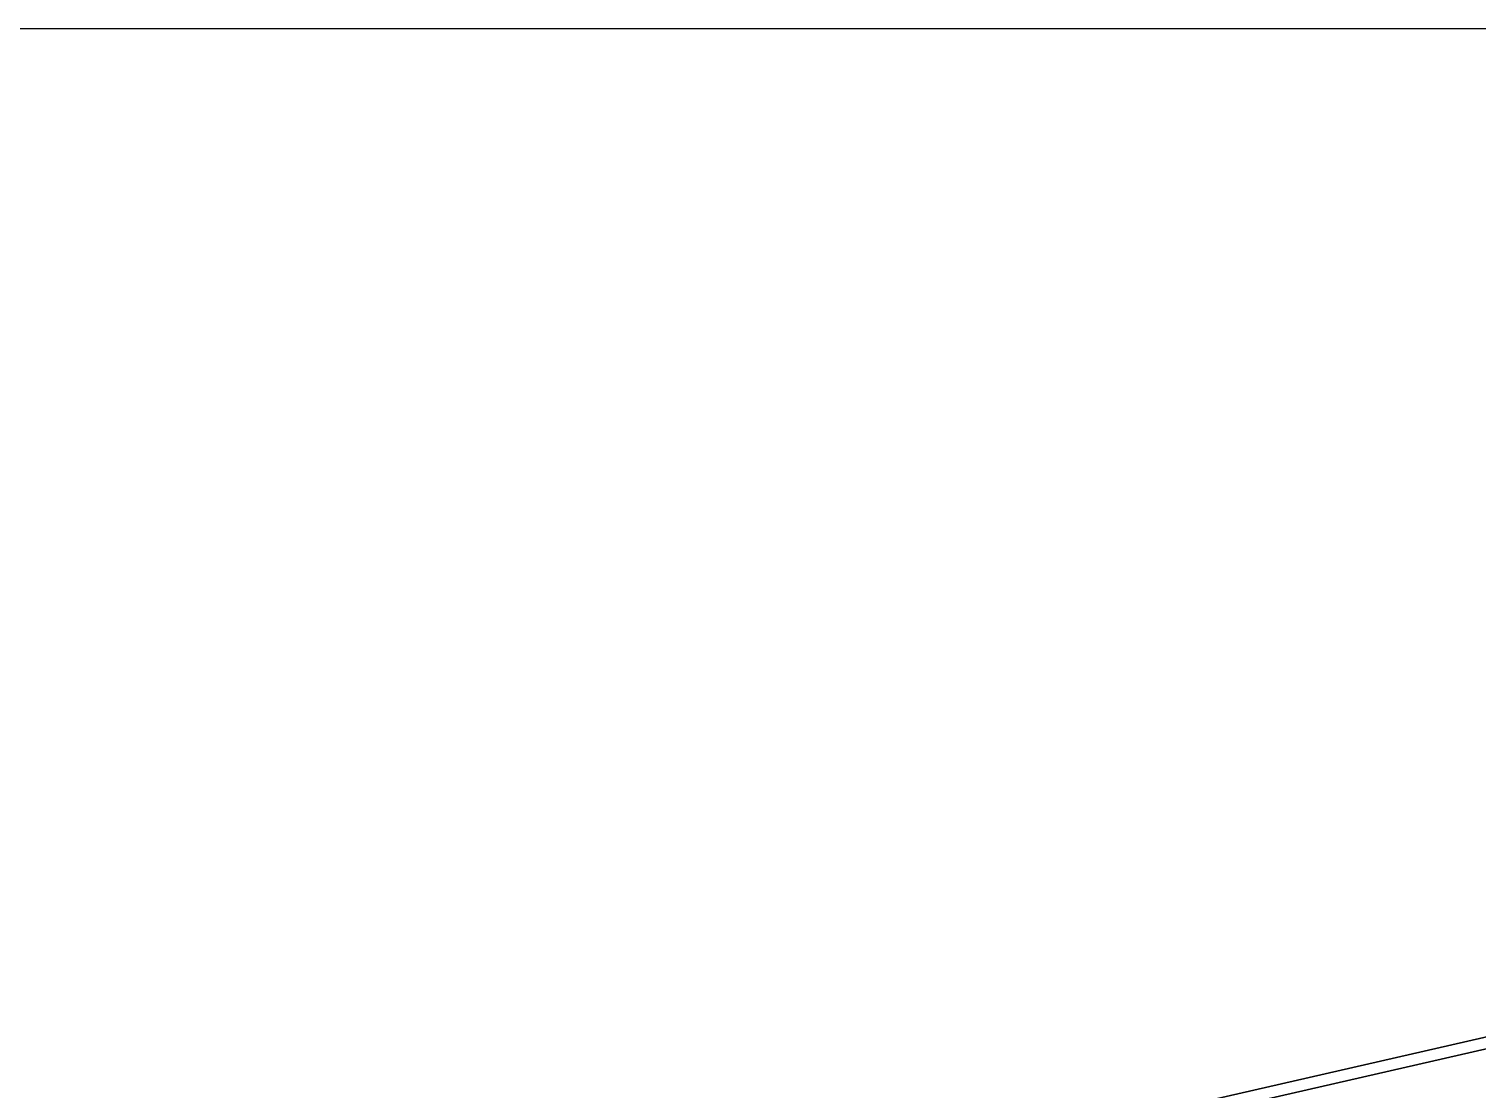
# Model space of a CAD drawing. Header units: millimetres. Extents: x 1667 to 847943, y 724 to 1832625.
# Drawn here: x 582281 to 610938, y 748540 to 769514 of the extents above; entities that cross this region are included whole.
import ezdxf

# ---------------------------------------------------------------- set-up
doc = ezdxf.new("R2010")
doc.units = ezdxf.units.MM
doc.layers.get('Defpoints').update_dxf_attribs({"color": 140})
doc.layers.add('BRICK WALL_MOFA', color=22, linetype='Continuous', lineweight=20)
doc.layers.add('L-RCC', color=212, linetype='Continuous', lineweight=30)

# ---------------------------------------------------------------- blocks, each defined once
blk = doc.blocks.new('PATHWAY OP1 FF-flat-1')
at = {"layer": 'BRICK WALL_MOFA'}
blk.add_lwpolyline([(-1863605, -597968), (-1899641, -669014), (-1911230, -729672), (-1860420, -748391), (-1785147, -743224), (-1776552, -747208), (-1742527, -569656), (-1767607, -563539), (-1856460, -583881)], close=True, dxfattribs=at)
blk.add_lwpolyline([(-1863605, -597968), (-1899641, -669014), (-1911230, -729672), (-1860420, -748391), (-1785147, -743224), (-1776552, -747208), (-1742527, -569656), (-1767607, -563539), (-1856460, -583881)], close=True, dxfattribs=at)
at = {"layer": 'Defpoints'}
blk.add_lwpolyline([(-1738646, -555934), (-1939762, -555934), (-1939762, -770018), (-1738646, -770018)], close=True, dxfattribs=at)
at = {"layer": 'L-RCC'}
for points in [[(-1864961, -600642), (-1899641, -669014), (-1911230, -729672), (-1860420, -748391), (-1785147, -743224), (-1776552, -747208), (-1742527, -569656), (-1767607, -563540), (-1853384, -583177), (-1853333, -583402), (-1850855, -582834)], [(-1897643, -665584), (-1899421, -669089), (-1910968, -729524), (-1860386, -748158), (-1785104, -742991), (-1776722, -746875), (-1742794, -569828), (-1767609, -563776), (-1850855, -582834)]]:
    blk.add_lwpolyline(points, dxfattribs=at)

msp = doc.modelspace()

# ---------------------------------------------------------------- linework, layer by layer
at = {"layer": 'BRICK WALL_MOFA', "lineweight": 5}
msp.add_line((665005.448, 761908.188), (576152.851, 741566.259), dxfattribs=at)
at = {"layer": 'BRICK WALL_MOFA'}
msp.add_lwpolyline([(679783.187, 758067.851), (665003.734, 761672.072), (576309.182, 741366.326), (576307.357, 741362.73)], dxfattribs=at)

# ---------------------------------------------------------------- block references
msp.add_blockref('PATHWAY OP1 FF-flat-1', (2432612.794, 1325447.618))

doc.saveas('drawing.dxf')
